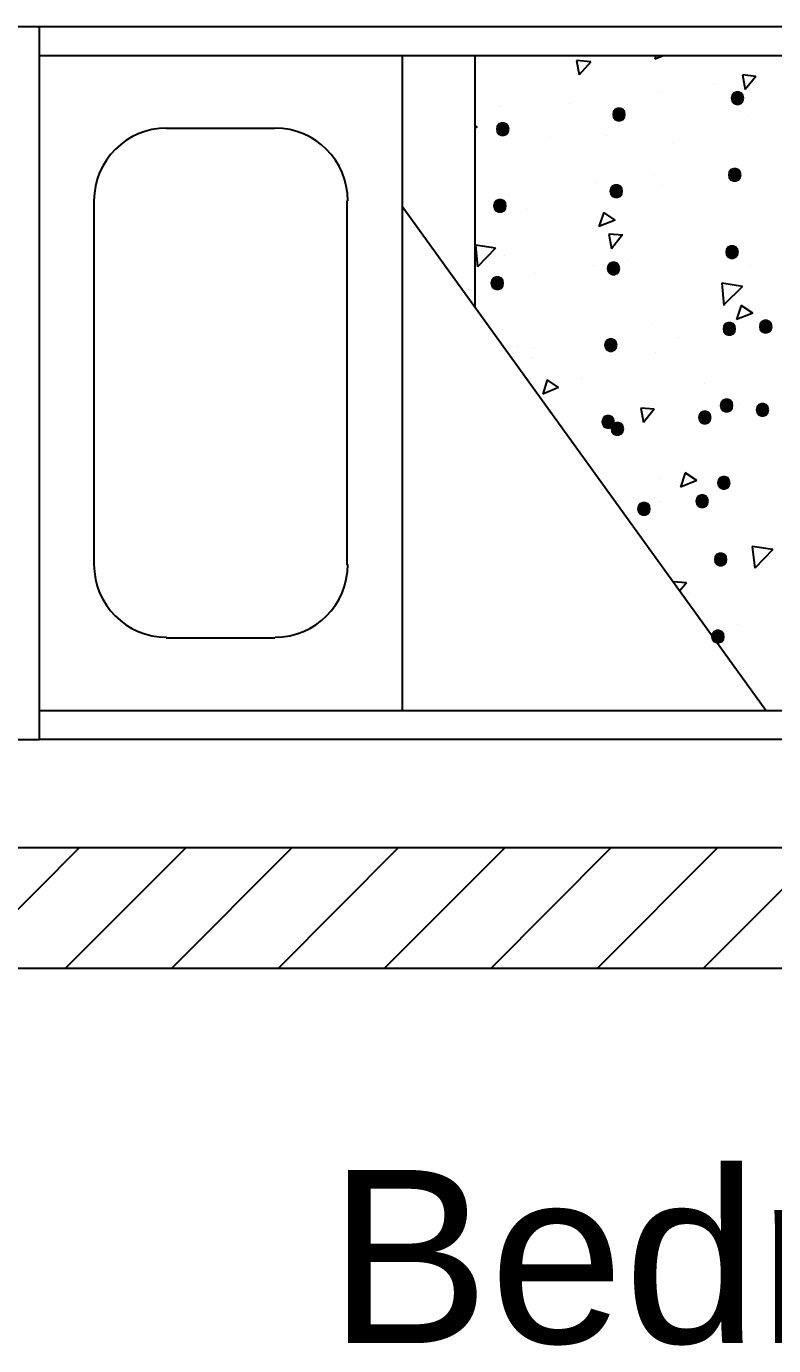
# Model space of a CAD drawing. Header units: millimetres. Extents: x 43 to 258, y 87 to 343.
# Drawn here: x 72.67 to 87.22, y 219.49 to 245.16 of the extents above; entities that cross this region are included whole.
import ezdxf

# ---------------------------------------------------------------- set-up
doc = ezdxf.new("R2010")
doc.units = ezdxf.units.MM
doc.header["$MEASUREMENT"] = 0
doc.layers.get('0').update_dxf_attribs({"linetype": 'CONTINUOUS'})
doc.styles.add('Arial$001H0', font='')
doc.styles.get('Arial$001H0').set_extended_font_data('Arial')

msp = doc.modelspace()

# ---------------------------------------------------------------- hatches: boundary and pattern name
at = {"true_color": 0x767676}
for points in [[(86.632, 243.766), (86.621, 243.819), (86.589, 243.861), (86.536, 243.882), (86.494, 243.882), (86.441, 243.861), (86.409, 243.819), (86.399, 243.766), (86.409, 243.713), (86.441, 243.671), (86.494, 243.649), (86.536, 243.649), (86.589, 243.671), (86.621, 243.713)], [(84.324, 243.448), (84.314, 243.501), (84.282, 243.544), (84.229, 243.565), (84.187, 243.565), (84.134, 243.544), (84.102, 243.501), (84.092, 243.448), (84.102, 243.395), (84.134, 243.353), (84.187, 243.332), (84.229, 243.332), (84.282, 243.353), (84.314, 243.395)], [(82.06, 243.163), (82.049, 243.216), (82.017, 243.258), (81.964, 243.279), (81.922, 243.279), (81.869, 243.258), (81.837, 243.216), (81.827, 243.163), (81.837, 243.11), (81.869, 243.067), (81.922, 243.046), (81.964, 243.046), (82.017, 243.067), (82.049, 243.11)], [(86.579, 242.274), (86.568, 242.327), (86.536, 242.369), (86.483, 242.39), (86.441, 242.39), (86.388, 242.369), (86.356, 242.327), (86.346, 242.274), (86.356, 242.221), (86.388, 242.178), (86.441, 242.157), (86.483, 242.157), (86.536, 242.178), (86.568, 242.221)], [(84.272, 241.956), (84.261, 242.009), (84.229, 242.051), (84.176, 242.073), (84.134, 242.073), (84.081, 242.051), (84.049, 242.009), (84.039, 241.956), (84.049, 241.903), (84.081, 241.861), (84.134, 241.84), (84.176, 241.84), (84.229, 241.861), (84.261, 241.903)], [(82.007, 241.67), (81.996, 241.723), (81.964, 241.766), (81.911, 241.787), (81.869, 241.787), (81.816, 241.766), (81.784, 241.723), (81.774, 241.67), (81.784, 241.617), (81.816, 241.575), (81.869, 241.554), (81.911, 241.554), (81.964, 241.575), (81.996, 241.617)], [(86.526, 240.771), (86.515, 240.824), (86.483, 240.866), (86.431, 240.887), (86.388, 240.887), (86.335, 240.866), (86.304, 240.824), (86.293, 240.771), (86.304, 240.718), (86.335, 240.676), (86.388, 240.654), (86.431, 240.654), (86.483, 240.676), (86.515, 240.718)], [(84.219, 240.453), (84.208, 240.506), (84.176, 240.549), (84.123, 240.57), (84.081, 240.57), (84.028, 240.549), (83.996, 240.506), (83.986, 240.453), (83.996, 240.4), (84.028, 240.358), (84.081, 240.337), (84.123, 240.337), (84.176, 240.358), (84.208, 240.4)], [(81.954, 240.168), (81.943, 240.22), (81.911, 240.263), (81.859, 240.284), (81.816, 240.284), (81.763, 240.263), (81.732, 240.22), (81.721, 240.168), (81.732, 240.115), (81.763, 240.072), (81.816, 240.051), (81.859, 240.051), (81.911, 240.072), (81.943, 240.115)], [(86.473, 239.279), (86.462, 239.331), (86.431, 239.374), (86.378, 239.395), (86.335, 239.395), (86.282, 239.374), (86.251, 239.331), (86.24, 239.279), (86.251, 239.226), (86.282, 239.183), (86.335, 239.162), (86.378, 239.162), (86.431, 239.183), (86.462, 239.226)], [(87.182, 239.321), (87.171, 239.374), (87.14, 239.416), (87.087, 239.437), (87.044, 239.437), (86.991, 239.416), (86.96, 239.374), (86.949, 239.321), (86.96, 239.268), (86.991, 239.226), (87.044, 239.204), (87.087, 239.204), (87.14, 239.226), (87.171, 239.268)], [(84.166, 238.961), (84.155, 239.014), (84.123, 239.056), (84.07, 239.077), (84.028, 239.077), (83.975, 239.056), (83.943, 239.014), (83.933, 238.961), (83.943, 238.908), (83.975, 238.866), (84.028, 238.845), (84.07, 238.845), (84.123, 238.866), (84.155, 238.908)], [(86.42, 237.786), (86.409, 237.839), (86.378, 237.882), (86.325, 237.903), (86.282, 237.903), (86.229, 237.882), (86.198, 237.839), (86.187, 237.786), (86.198, 237.733), (86.229, 237.691), (86.282, 237.67), (86.325, 237.67), (86.378, 237.691), (86.409, 237.733)], [(87.118, 237.702), (87.108, 237.755), (87.076, 237.797), (87.023, 237.818), (86.981, 237.818), (86.928, 237.797), (86.896, 237.755), (86.886, 237.702), (86.896, 237.649), (86.928, 237.606), (86.981, 237.585), (87.023, 237.585), (87.076, 237.606), (87.108, 237.649)], [(84.113, 237.469), (84.102, 237.522), (84.07, 237.564), (84.018, 237.585), (83.975, 237.585), (83.922, 237.564), (83.891, 237.522), (83.88, 237.469), (83.891, 237.416), (83.922, 237.374), (83.975, 237.352), (84.018, 237.352), (84.07, 237.374), (84.102, 237.416)], [(85.997, 237.553), (85.986, 237.606), (85.954, 237.649), (85.901, 237.67), (85.859, 237.67), (85.806, 237.649), (85.774, 237.606), (85.764, 237.553), (85.774, 237.501), (85.806, 237.458), (85.859, 237.437), (85.901, 237.437), (85.954, 237.458), (85.986, 237.501)], [(84.293, 237.331), (84.282, 237.384), (84.25, 237.426), (84.197, 237.448), (84.155, 237.448), (84.102, 237.426), (84.07, 237.384), (84.06, 237.331), (84.07, 237.278), (84.102, 237.236), (84.155, 237.215), (84.197, 237.215), (84.25, 237.236), (84.282, 237.278)], [(86.367, 236.283), (86.356, 236.336), (86.325, 236.379), (86.272, 236.4), (86.229, 236.4), (86.177, 236.379), (86.145, 236.336), (86.134, 236.283), (86.145, 236.231), (86.177, 236.188), (86.229, 236.167), (86.272, 236.167), (86.325, 236.188), (86.356, 236.231)], [(85.944, 235.924), (85.933, 235.977), (85.901, 236.019), (85.848, 236.04), (85.806, 236.04), (85.753, 236.019), (85.721, 235.977), (85.711, 235.924), (85.721, 235.871), (85.753, 235.828), (85.806, 235.807), (85.848, 235.807), (85.901, 235.828), (85.933, 235.871)], [(84.811, 235.775), (84.801, 235.828), (84.769, 235.871), (84.716, 235.892), (84.674, 235.892), (84.621, 235.871), (84.589, 235.828), (84.578, 235.775), (84.589, 235.723), (84.621, 235.68), (84.674, 235.659), (84.716, 235.659), (84.769, 235.68), (84.801, 235.723)], [(86.304, 234.791), (86.293, 234.844), (86.261, 234.886), (86.208, 234.908), (86.166, 234.908), (86.113, 234.886), (86.081, 234.844), (86.071, 234.791), (86.081, 234.738), (86.113, 234.696), (86.166, 234.675), (86.208, 234.675), (86.261, 234.696), (86.293, 234.738)], [(86.251, 233.288), (86.24, 233.341), (86.208, 233.384), (86.155, 233.405), (86.113, 233.405), (86.06, 233.384), (86.028, 233.341), (86.018, 233.288), (86.028, 233.235), (86.06, 233.193), (86.113, 233.172), (86.155, 233.172), (86.208, 233.193), (86.24, 233.235)]]:
    msp.add_hatch(color=0, dxfattribs=at).paths.add_polyline_path(points)

# ---------------------------------------------------------------- linework, layer by layer
at = {"color": 0, "linetype": 'Continuous', "lineweight": 25, "true_color": 0x954a00}
for p, q in [((72.344, 245.163), (72.916, 245.163)), ((72.916, 245.163), (72.916, 231.288))]:
    msp.add_line(p, q, dxfattribs=at)
at = {"color": 0, "linetype": 'Continuous', "lineweight": 25, "true_color": 0x950000}
for p, q in [((79.985, 244.591), (79.985, 231.849)), ((81.403, 244.591), (81.403, 239.691)), ((77.509, 243.173), (75.392, 243.173)), ((73.985, 241.766), (73.985, 234.685)), ((78.916, 234.685), (78.916, 241.766)), ((87.066, 231.849), (79.985, 241.66)), ((75.392, 233.267), (77.509, 233.267))]:
    msp.add_line(p, q, dxfattribs=at)
at = {"color": 0, "linetype": 'Continuous', "lineweight": 25, "true_color": 0x767676}
for p, q in [((83.658, 244.475), (83.383, 244.496)), ((83.383, 244.496), (83.435, 244.221)), ((83.658, 244.475), (83.435, 244.221)), ((85.076, 244.591), (84.907, 244.528)), ((84.928, 244.591), (84.907, 244.528)), ((86.875, 244.189), (86.61, 244.221)), ((86.61, 244.221), (86.663, 243.935)), ((86.875, 244.189), (86.663, 243.935)), ((84.949, 243.893), (84.949, 243.893)), ((86.071, 244.041), (86.071, 244.041)), ((83.245, 243.671), (83.245, 243.671)), ((81.901, 243.607), (81.901, 243.607)), ((84.303, 243.501), (84.303, 243.501)), ((86.579, 243.501), (86.579, 243.501)), ((86.706, 243.406), (86.706, 243.406)), ((81.446, 243.205), (81.403, 243.226)), ((81.446, 243.205), (81.403, 243.184)), ((82.853, 243.004), (82.853, 243.004)), ((83.965, 243.046), (83.965, 243.046)), ((85.245, 242.898), (85.245, 242.898)), ((83.764, 242.125), (83.764, 242.125)), ((84.885, 242.274), (84.885, 242.274)), ((82.06, 241.903), (82.06, 241.903)), ((85.034, 242.062), (85.034, 242.062)), ((82.419, 241.607), (82.419, 241.607)), ((83.912, 241.543), (83.816, 241.268)), ((84.134, 241.395), (83.816, 241.268)), ((84.134, 241.395), (83.912, 241.543)), ((84.282, 241.099), (84.007, 241.12)), ((84.007, 241.12), (84.06, 240.834)), ((84.272, 241.099), (84.06, 240.834)), ((81.414, 240.908), (81.456, 240.485)), ((81.806, 240.845), (81.414, 240.908)), ((81.806, 240.845), (81.456, 240.485)), ((86.547, 240.877), (86.547, 240.877)), ((81.975, 240.707), (81.975, 240.707)), ((84.377, 240.601), (84.377, 240.601)), ((82.578, 240.347), (82.578, 240.347)), ((83.711, 240.496), (83.711, 240.496)), ((86.769, 240.506), (86.769, 240.506)), ((86.208, 240.168), (86.251, 239.734)), ((86.61, 240.104), (86.208, 240.168)), ((86.61, 240.104), (86.251, 239.744)), ((86.589, 239.734), (86.494, 239.458)), ((86.812, 239.585), (86.494, 239.458)), ((86.812, 239.585), (86.589, 239.734)), ((84.854, 239.374), (84.854, 239.374)), ((85.362, 239.099), (85.362, 239.099)), ((82.229, 238.929), (82.229, 238.929)), ((82.536, 238.919), (82.536, 238.919)), ((84.928, 238.823), (84.928, 238.823)), ((82.525, 238.728), (82.525, 238.728)), ((82.811, 238.284), (82.726, 238.009)), ((83.033, 238.136), (82.811, 238.284)), ((83.478, 238.315), (83.478, 238.315)), ((85.88, 238.22), (85.88, 238.22)), ((83.033, 238.136), (82.726, 238.009)), ((84.896, 237.712), (84.631, 237.733)), ((84.631, 237.733), (84.684, 237.458)), ((84.896, 237.712), (84.684, 237.458)), ((86.568, 237.807), (86.568, 237.807)), ((83.943, 237.352), (83.943, 237.352)), ((85.499, 236.474), (85.404, 236.199)), ((85.721, 236.326), (85.499, 236.474)), ((85.023, 236.368), (85.023, 236.368)), ((85.721, 236.326), (85.404, 236.199)), ((85.002, 235.924), (85.002, 235.924)), ((86.801, 235.045), (86.854, 234.622)), ((87.203, 234.982), (86.801, 235.045)), ((87.203, 234.982), (86.854, 234.622)), ((85.52, 234.336), (85.256, 234.357)), ((85.52, 234.336), (85.393, 234.177)), ((85.563, 234.135), (85.563, 234.135)), ((86.515, 233.532), (86.515, 233.532))]:
    msp.add_line(p, q, dxfattribs=at)
at = {"color": 0, "linetype": 'Continuous', "lineweight": 25, "true_color": 0x95834a}
for p, q in [((72.916, 231.849), (99.808, 231.849)), ((100.369, 231.288), (72.916, 231.288))]:
    msp.add_line(p, q, dxfattribs=at)
at = {"color": 0, "linetype": 'Continuous', "lineweight": 25, "true_color": 0x000007}
for p, q in [((116.974, 229.182), (70.122, 229.182)), ((71.36, 226.833), (73.699, 229.182)), ((73.424, 226.833), (75.773, 229.182)), ((75.498, 226.833), (77.837, 229.182)), ((77.572, 226.833), (79.911, 229.182)), ((79.636, 226.833), (81.986, 229.182)), ((81.71, 226.833), (84.049, 229.182)), ((83.785, 226.833), (86.124, 229.182)), ((85.848, 226.833), (88.198, 229.182)), ((128.69, 226.833), (70.122, 226.833))]:
    msp.add_line(p, q, dxfattribs=at)
at = {"color": 0, "linetype": 'Continuous', "lineweight": 25, "true_color": 0x954a00}
msp.add_lwpolyline([(72.344, 245.163), (72.344, 231.288), (72.916, 231.288)], dxfattribs=at)
at = {"color": 0, "linetype": 'Continuous', "lineweight": 25, "true_color": 0x95834a}
for points in [[(72.916, 245.163), (100.369, 245.163), (100.369, 231.849), (100.369, 231.288)], [(99.808, 231.849), (99.808, 244.591), (72.916, 244.591)]]:
    msp.add_lwpolyline(points, dxfattribs=at)
at = {"color": 0, "linetype": 'Continuous', "lineweight": -2, "true_color": 0x767676}
for points in [[(86.632, 243.766), (86.621, 243.819), (86.589, 243.861), (86.536, 243.882), (86.494, 243.882), (86.441, 243.861), (86.409, 243.819), (86.399, 243.766), (86.409, 243.713), (86.441, 243.671), (86.494, 243.649), (86.536, 243.649), (86.589, 243.671), (86.621, 243.713)], [(84.324, 243.448), (84.314, 243.501), (84.282, 243.544), (84.229, 243.565), (84.187, 243.565), (84.134, 243.544), (84.102, 243.501), (84.092, 243.448), (84.102, 243.395), (84.134, 243.353), (84.187, 243.332), (84.229, 243.332), (84.282, 243.353), (84.314, 243.395)], [(82.06, 243.163), (82.049, 243.216), (82.017, 243.258), (81.964, 243.279), (81.922, 243.279), (81.869, 243.258), (81.837, 243.216), (81.827, 243.163), (81.837, 243.11), (81.869, 243.067), (81.922, 243.046), (81.964, 243.046), (82.017, 243.067), (82.049, 243.11)], [(86.579, 242.274), (86.568, 242.327), (86.536, 242.369), (86.483, 242.39), (86.441, 242.39), (86.388, 242.369), (86.356, 242.327), (86.346, 242.274), (86.356, 242.221), (86.388, 242.178), (86.441, 242.157), (86.483, 242.157), (86.536, 242.178), (86.568, 242.221)], [(84.272, 241.956), (84.261, 242.009), (84.229, 242.051), (84.176, 242.073), (84.134, 242.073), (84.081, 242.051), (84.049, 242.009), (84.039, 241.956), (84.049, 241.903), (84.081, 241.861), (84.134, 241.84), (84.176, 241.84), (84.229, 241.861), (84.261, 241.903)], [(82.007, 241.67), (81.996, 241.723), (81.964, 241.766), (81.911, 241.787), (81.869, 241.787), (81.816, 241.766), (81.784, 241.723), (81.774, 241.67), (81.784, 241.617), (81.816, 241.575), (81.869, 241.554), (81.911, 241.554), (81.964, 241.575), (81.996, 241.617)], [(86.526, 240.771), (86.515, 240.824), (86.483, 240.866), (86.431, 240.887), (86.388, 240.887), (86.335, 240.866), (86.304, 240.824), (86.293, 240.771), (86.304, 240.718), (86.335, 240.676), (86.388, 240.654), (86.431, 240.654), (86.483, 240.676), (86.515, 240.718)], [(84.219, 240.453), (84.208, 240.506), (84.176, 240.549), (84.123, 240.57), (84.081, 240.57), (84.028, 240.549), (83.996, 240.506), (83.986, 240.453), (83.996, 240.4), (84.028, 240.358), (84.081, 240.337), (84.123, 240.337), (84.176, 240.358), (84.208, 240.4)], [(81.954, 240.168), (81.943, 240.22), (81.911, 240.263), (81.859, 240.284), (81.816, 240.284), (81.763, 240.263), (81.732, 240.22), (81.721, 240.168), (81.732, 240.115), (81.763, 240.072), (81.816, 240.051), (81.859, 240.051), (81.911, 240.072), (81.943, 240.115)], [(86.473, 239.279), (86.462, 239.331), (86.431, 239.374), (86.378, 239.395), (86.335, 239.395), (86.282, 239.374), (86.251, 239.331), (86.24, 239.279), (86.251, 239.226), (86.282, 239.183), (86.335, 239.162), (86.378, 239.162), (86.431, 239.183), (86.462, 239.226)], [(87.182, 239.321), (87.171, 239.374), (87.14, 239.416), (87.087, 239.437), (87.044, 239.437), (86.991, 239.416), (86.96, 239.374), (86.949, 239.321), (86.96, 239.268), (86.991, 239.226), (87.044, 239.204), (87.087, 239.204), (87.14, 239.226), (87.171, 239.268)], [(84.166, 238.961), (84.155, 239.014), (84.123, 239.056), (84.07, 239.077), (84.028, 239.077), (83.975, 239.056), (83.943, 239.014), (83.933, 238.961), (83.943, 238.908), (83.975, 238.866), (84.028, 238.845), (84.07, 238.845), (84.123, 238.866), (84.155, 238.908)], [(86.42, 237.786), (86.409, 237.839), (86.378, 237.882), (86.325, 237.903), (86.282, 237.903), (86.229, 237.882), (86.198, 237.839), (86.187, 237.786), (86.198, 237.733), (86.229, 237.691), (86.282, 237.67), (86.325, 237.67), (86.378, 237.691), (86.409, 237.733)], [(87.118, 237.702), (87.108, 237.755), (87.076, 237.797), (87.023, 237.818), (86.981, 237.818), (86.928, 237.797), (86.896, 237.755), (86.886, 237.702), (86.896, 237.649), (86.928, 237.606), (86.981, 237.585), (87.023, 237.585), (87.076, 237.606), (87.108, 237.649)], [(84.113, 237.469), (84.102, 237.522), (84.07, 237.564), (84.018, 237.585), (83.975, 237.585), (83.922, 237.564), (83.891, 237.522), (83.88, 237.469), (83.891, 237.416), (83.922, 237.374), (83.975, 237.352), (84.018, 237.352), (84.07, 237.374), (84.102, 237.416)], [(85.997, 237.553), (85.986, 237.606), (85.954, 237.649), (85.901, 237.67), (85.859, 237.67), (85.806, 237.649), (85.774, 237.606), (85.764, 237.553), (85.774, 237.501), (85.806, 237.458), (85.859, 237.437), (85.901, 237.437), (85.954, 237.458), (85.986, 237.501)], [(84.293, 237.331), (84.282, 237.384), (84.25, 237.426), (84.197, 237.448), (84.155, 237.448), (84.102, 237.426), (84.07, 237.384), (84.06, 237.331), (84.07, 237.278), (84.102, 237.236), (84.155, 237.215), (84.197, 237.215), (84.25, 237.236), (84.282, 237.278)], [(86.367, 236.283), (86.356, 236.336), (86.325, 236.379), (86.272, 236.4), (86.229, 236.4), (86.177, 236.379), (86.145, 236.336), (86.134, 236.283), (86.145, 236.231), (86.177, 236.188), (86.229, 236.167), (86.272, 236.167), (86.325, 236.188), (86.356, 236.231)], [(85.944, 235.924), (85.933, 235.977), (85.901, 236.019), (85.848, 236.04), (85.806, 236.04), (85.753, 236.019), (85.721, 235.977), (85.711, 235.924), (85.721, 235.871), (85.753, 235.828), (85.806, 235.807), (85.848, 235.807), (85.901, 235.828), (85.933, 235.871)], [(84.811, 235.775), (84.801, 235.828), (84.769, 235.871), (84.716, 235.892), (84.674, 235.892), (84.621, 235.871), (84.589, 235.828), (84.578, 235.775), (84.589, 235.723), (84.621, 235.68), (84.674, 235.659), (84.716, 235.659), (84.769, 235.68), (84.801, 235.723)], [(86.304, 234.791), (86.293, 234.844), (86.261, 234.886), (86.208, 234.908), (86.166, 234.908), (86.113, 234.886), (86.081, 234.844), (86.071, 234.791), (86.081, 234.738), (86.113, 234.696), (86.166, 234.675), (86.208, 234.675), (86.261, 234.696), (86.293, 234.738)], [(86.251, 233.288), (86.24, 233.341), (86.208, 233.384), (86.155, 233.405), (86.113, 233.405), (86.06, 233.384), (86.028, 233.341), (86.018, 233.288), (86.028, 233.235), (86.06, 233.193), (86.113, 233.172), (86.155, 233.172), (86.208, 233.193), (86.24, 233.235)]]:
    msp.add_lwpolyline(points, close=True, dxfattribs=at)
at = {"color": 0, "linetype": 'Continuous', "lineweight": 25, "true_color": 0x950000}
for points in [[(75.397, 243.184), (74.617, 243.184), (73.985, 242.551), (73.985, 241.771)], [(78.927, 241.771), (78.927, 242.551), (78.294, 243.184), (77.514, 243.184)], [(73.985, 234.691), (73.985, 233.91), (74.617, 233.278), (75.397, 233.278)], [(77.514, 233.278), (78.294, 233.278), (78.927, 233.91), (78.927, 234.691)]]:
    msp.add_open_spline(points, degree=3, dxfattribs=at)

# ---------------------------------------------------------------- texts
at = {"color": 0, "true_color": 0xf8991e, "style": 'Arial$001H0'}
msp.add_text('Bedroom', height=3.3697, dxfattribs=at).set_placement((78.546, 219.541))

doc.saveas('drawing.dxf')
